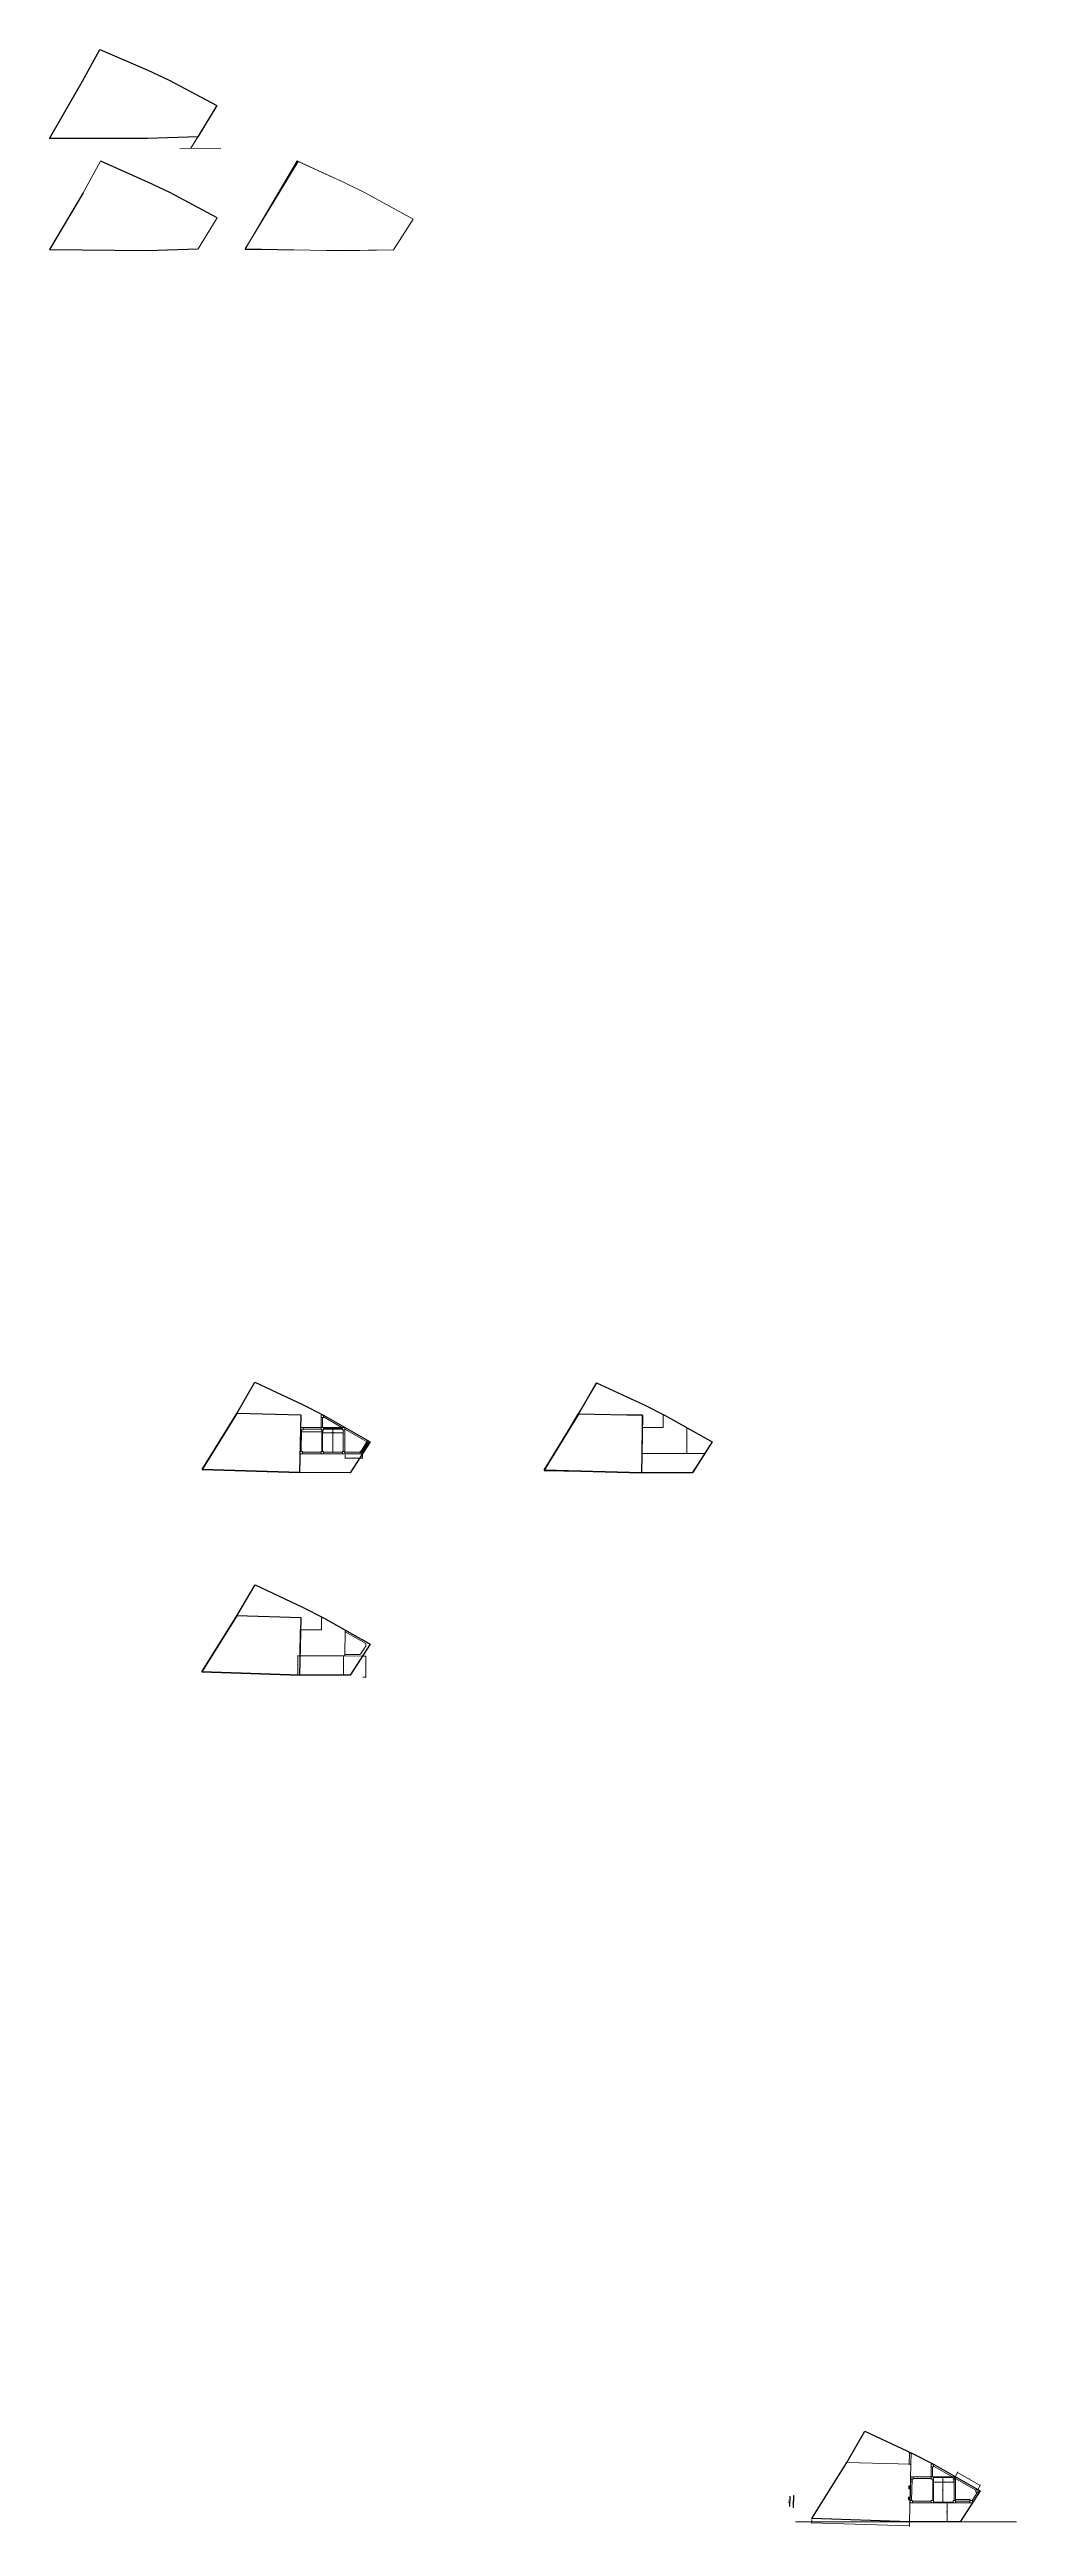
# Model space of a CAD drawing. Header units: inches. Extents: x 4069 to 291496, y -47643 to 12535.
# Drawn here: x 111381 to 117075, y -18564 to -3982 of the extents above; entities that cross this region are included whole.
import ezdxf

# ---------------------------------------------------------------- set-up
doc = ezdxf.new("R2010")
doc.units = ezdxf.units.IN
doc.header["$LTSCALE"] = 5
doc.header["$MEASUREMENT"] = 0
for name, color, linetype, lineweight in [('A-WALL', 7, 'Continuous', 9), ('Dimension', 7, 'Continuous', 18), ('DOOR', 62, 'Continuous', 0)]:
    doc.layers.add(name, color=color, linetype=linetype, lineweight=lineweight)
doc.layers.add('DIM', color=5, linetype='Continuous')
doc.layers.add('WALL', color=7, linetype='Continuous')
doc.layers.add('dim line', color=7, linetype='Continuous', lineweight=15, true_color=0xfab2b2)
doc.styles.add('ordinary', font='times.ttf')
doc.styles.get("Standard").update_dxf_attribs({"font": 'arial.ttf'})
doc.dimstyles.new('Copy of 96', dxfattribs={"dimtxt": 7, "dimasz": 4, "dimexe": 0.5, "dimexo": 0.5, "dimgap": 3, "dimtad": 1, "dimdec": 1, "dimzin": 11, "dimdsep": 46, "dimlunit": 4, "dimtxsty": 'ordinary', "dimblk": 'OBLIQUE', "dimcen": 0.09, "dimse1": 1, "dimse2": 1, "dimclrt": 6, "dimazin": 0, "dimtfac": 1, "dimtdec": 1, "dimtix": 1, "dimtmove": 2, "dimatfit": 3, "dimldrblk": 'leader', "dimfxl": 0.5, "dimfxlon": 1, "dimtolj": 1, "dimtzin": 0, "dimarcsym": 0})
doc.dimstyles.new('Standard$0', dxfattribs={"dimtxt": 6, "dimasz": 4, "dimexe": 3, "dimexo": 6, "dimgap": 3, "dimtad": 1, "dimdec": 1, "dimzin": 0, "dimdsep": 46, "dimlunit": 4, "dimtxsty": 'Standard', "dimcen": 0.09, "dimclrd": 6, "dimclre": 6, "dimclrt": 7, "dimadec": 0, "dimazin": 0, "dimtfac": 1, "dimtdec": 1, "dimtix": 1, "dimtofl": 0, "dimtmove": 1, "dimatfit": 3, "dimfxl": 1, "dimtolj": 1, "dimtzin": 0, "dimlwd": 18, "dimlwe": 18, "dimarcsym": 0})

# ---------------------------------------------------------------- blocks, each defined once
blk = doc.blocks.new('new sp')
at = {"layer": 'DIM', "ltscale": 5}
for points in [[(112924, -12368), (113118, -12032), (113219, -11845), (113503, -11967), (113628, -12026), (113909, -12174), (113797, -12359), (113500, -12368)], [(112924, -12368), (113500, -12368), (113497, -12030), (113118, -12032)]]:
    blk.add_lwpolyline(points, close=True, dxfattribs=at)
blk = doc.blocks.new('oblique')
at = {"color": 0, "lineweight": -2}
blk.add_line((0.25, 0.25), (-0.25, -0.25), dxfattribs=at)
at = {"layer": 'dim line', "lineweight": 9}
for p, q in [((-0.4375, 0), (0.4375, 0)), ((0, 0.4375), (0, -0.4375))]:
    blk.add_line(p, q, dxfattribs=at)
blk = doc.blocks.new('*D2837')
at = {"layer": 'A-WALL', "color": 47, "lineweight": 0, "ltscale": 5, "transparency": 16777216}
for p, q in [((113122, -12254), (113122, -12277)), ((113224, -12254), (113224, -12277))]:
    blk.add_line(p, q, dxfattribs=at)
at = {"layer": 'A-WALL', "color": 33, "lineweight": 0, "ltscale": 5, "transparency": 16777216}
blk.add_line((113224, -12274), (113122, -12274), dxfattribs=at)
at = {"layer": 'Defpoints', "color": 0, "ltscale": 5, "transparency": 16777216}
for p in [(113122, -12249, -58), (113224, -12249, -58), (113122, -12274)]:
    blk.add_point(p, dxfattribs=at)
at = {"layer": 'A-WALL', "color": 33, "lineweight": 0, "ltscale": 5, "transparency": 16777216, "xscale": 2, "yscale": 2, "zscale": 2, "rotation": 180}
blk.add_blockref('oblique', (113122, -12274), dxfattribs=at)
at = {"layer": 'A-WALL', "color": 33, "lineweight": 0, "ltscale": 5, "transparency": 16777216, "xscale": 2, "yscale": 2, "zscale": 2}
blk.add_blockref('oblique', (113224, -12274), dxfattribs=at)
at = {"layer": 'A-WALL', "color": 7, "ltscale": 5, "transparency": 16777216, "insert": (113173, -12271), "char_height": 4.5, "attachment_point": 5}
blk.add_mtext('\\A1;8\'-6"', dxfattribs=at)
blk = doc.blocks.new('_OBLIQUE')
at = {"color": 0, "linetype": 'ByBlock'}
blk.add_line((-0.5, -0.5), (0.5, 0.5), dxfattribs=at)
blk = doc.blocks.new('*D2838')
at = {"layer": 'A-WALL', "color": 47, "lineweight": 0, "ltscale": 5, "transparency": 16777216}
for p, q in [((113045, -12099), (113046, -12099)), ((113045, -12240), (113046, -12240))]:
    blk.add_line(p, q, dxfattribs=at)
at = {"layer": 'A-WALL', "color": 33, "lineweight": 0, "ltscale": 5, "transparency": 16777216}
blk.add_line((113049, -12099), (113049, -12240), dxfattribs=at)
at = {"layer": 'Defpoints', "color": 0, "ltscale": 5, "transparency": 16777216}
for p in [(113050, -12099), (113049, -12240), (113050, -12240)]:
    blk.add_point(p, dxfattribs=at)
at = {"layer": 'A-WALL', "color": 33, "lineweight": 0, "ltscale": 5, "transparency": 16777216, "xscale": 2, "yscale": 2, "zscale": 2}
for p, rotation in [((113049, -12099), 90), ((113049, -12240), 270)]:
    blk.add_blockref('oblique', p, dxfattribs=dict(at, rotation=rotation))
at = {"layer": 'A-WALL', "color": 7, "ltscale": 5, "transparency": 16777216, "insert": (113046, -12169), "char_height": 4.5, "attachment_point": 5, "rotation": 90}
blk.add_mtext('\\A1;11\'-9"', dxfattribs=at)
blk = doc.blocks.new('*D2839')
at = {"layer": 'A-WALL', "color": 47, "lineweight": 0, "ltscale": 5, "transparency": 16777216}
for p, q in [((112990, -12112), (112990, -12129)), ((113111, -12112), (113111, -12129))]:
    blk.add_line(p, q, dxfattribs=at)
at = {"layer": 'A-WALL', "color": 33, "lineweight": 0, "ltscale": 5, "transparency": 16777216}
blk.add_line((113111, -12126), (112990, -12126), dxfattribs=at)
at = {"layer": 'Defpoints', "color": 0, "ltscale": 5, "transparency": 16777216}
for p in [(112990, -12107), (112990, -12126), (113111, -12107)]:
    blk.add_point(p, dxfattribs=at)
at = {"layer": 'A-WALL', "color": 33, "lineweight": 0, "ltscale": 5, "transparency": 16777216, "xscale": 2, "yscale": 2, "zscale": 2, "rotation": 180}
blk.add_blockref('oblique', (112990, -12126), dxfattribs=at)
at = {"layer": 'A-WALL', "color": 33, "lineweight": 0, "ltscale": 5, "transparency": 16777216, "xscale": 2, "yscale": 2, "zscale": 2}
blk.add_blockref('oblique', (113111, -12126), dxfattribs=at)
at = {"layer": 'A-WALL', "color": 7, "ltscale": 5, "transparency": 16777216, "insert": (113050, -12123), "char_height": 4.5, "attachment_point": 5}
blk.add_mtext('\\A1;10\'-1"', dxfattribs=at)
blk = doc.blocks.new('*D2840')
at = {"layer": 'A-WALL', "color": 47, "lineweight": 0, "ltscale": 5, "transparency": 16777216}
for p, q in [((112865, -12112), (112865, -12123)), ((112985, -12112), (112985, -12123))]:
    blk.add_line(p, q, dxfattribs=at)
at = {"layer": 'A-WALL', "color": 33, "lineweight": 0, "ltscale": 5, "transparency": 16777216}
blk.add_line((112865, -12120), (112985, -12120), dxfattribs=at)
at = {"layer": 'Defpoints', "color": 0, "ltscale": 5, "transparency": 16777216}
for p in [(112865, -12107), (112985, -12107), (112985, -12120)]:
    blk.add_point(p, dxfattribs=at)
at = {"layer": 'A-WALL', "color": 33, "lineweight": 0, "ltscale": 5, "transparency": 16777216, "xscale": 2, "yscale": 2, "zscale": 2, "rotation": 180}
blk.add_blockref('oblique', (112865, -12120), dxfattribs=at)
at = {"layer": 'A-WALL', "color": 33, "lineweight": 0, "ltscale": 5, "transparency": 16777216, "xscale": 2, "yscale": 2, "zscale": 2}
blk.add_blockref('oblique', (112985, -12120), dxfattribs=at)
at = {"layer": 'A-WALL', "color": 7, "ltscale": 5, "transparency": 16777216, "insert": (112925, -12118), "char_height": 4.5, "attachment_point": 5}
blk.add_mtext("\\A1;10'", dxfattribs=at)
blk = doc.blocks.new('*D2843')
at = {"layer": 'A-WALL', "color": 47, "lineweight": 0, "ltscale": 5, "transparency": 16777216}
for p, q in [((113116, -13439), (113109, -13439)), ((113116, -13552), (113109, -13552))]:
    blk.add_line(p, q, dxfattribs=at)
at = {"layer": 'A-WALL', "color": 33, "lineweight": 0, "ltscale": 5, "transparency": 16777216}
blk.add_line((113112, -13439), (113112, -13552), dxfattribs=at)
at = {"layer": 'Defpoints', "color": 0, "ltscale": 5, "transparency": 16777216}
for p in [(113112, -13552), (113121, -13439, -58), (113121, -13552, -58)]:
    blk.add_point(p, dxfattribs=at)
at = {"layer": 'A-WALL', "color": 33, "lineweight": 0, "ltscale": 5, "transparency": 16777216, "xscale": 2, "yscale": 2, "zscale": 2}
for p, rotation in [((113112, -13439), 90), ((113112, -13552), 270)]:
    blk.add_blockref('oblique', p, dxfattribs=dict(at, rotation=rotation))
at = {"layer": 'A-WALL', "color": 7, "ltscale": 5, "transparency": 16777216, "insert": (113109, -13495), "char_height": 4.5, "attachment_point": 5, "rotation": 90}
blk.add_mtext('\\A1;9\'-5"', dxfattribs=at)
blk = doc.blocks.new('*D2844')
at = {"layer": 'A-WALL', "color": 47, "lineweight": 0, "ltscale": 5, "transparency": 16777216}
for p, q in [((113230, -13440), (113246, -13440)), ((113226, -13563), (113246, -13563))]:
    blk.add_line(p, q, dxfattribs=at)
at = {"layer": 'A-WALL', "color": 33, "lineweight": 0, "ltscale": 5, "transparency": 16777216}
blk.add_line((113243, -13440), (113243, -13563), dxfattribs=at)
at = {"layer": 'Defpoints', "color": 0, "ltscale": 5, "transparency": 16777216}
for p in [(113225, -13440, -58), (113221, -13563, -58), (113243, -13563)]:
    blk.add_point(p, dxfattribs=at)
at = {"layer": 'A-WALL', "color": 33, "lineweight": 0, "ltscale": 5, "transparency": 16777216, "xscale": 2, "yscale": 2, "zscale": 2}
for p, rotation in [((113243, -13440), 90), ((113243, -13563), 270)]:
    blk.add_blockref('oblique', p, dxfattribs=dict(at, rotation=rotation))
at = {"layer": 'A-WALL', "color": 7, "ltscale": 5, "transparency": 16777216, "insert": (113240, -13501), "char_height": 4.5, "attachment_point": 5, "rotation": 90}
blk.add_mtext('\\A1;10\'-4"', dxfattribs=at)
blk = doc.blocks.new('*D2845')
at = {"layer": 'A-WALL', "color": 47, "lineweight": 0, "ltscale": 5, "transparency": 16777216}
for p, q in [((112851, -13438), (112841, -13438)), ((112847, -13552), (112841, -13552))]:
    blk.add_line(p, q, dxfattribs=at)
at = {"layer": 'A-WALL', "color": 33, "lineweight": 0, "ltscale": 5, "transparency": 16777216}
blk.add_line((112844, -13552), (112844, -13438), dxfattribs=at)
at = {"layer": 'Defpoints', "color": 0, "ltscale": 5, "transparency": 16777216}
for p in [(112844, -13438), (112852, -13552, -58), (112856, -13438)]:
    blk.add_point(p, dxfattribs=at)
at = {"layer": 'A-WALL', "color": 33, "lineweight": 0, "ltscale": 5, "transparency": 16777216, "xscale": 2, "yscale": 2, "zscale": 2}
for p, rotation in [((112844, -13438), 90), ((112844, -13552), 270)]:
    blk.add_blockref('oblique', p, dxfattribs=dict(at, rotation=rotation))
at = {"layer": 'A-WALL', "color": 7, "ltscale": 5, "transparency": 16777216, "insert": (112841, -13495), "char_height": 4.5, "attachment_point": 5, "rotation": 90}
blk.add_mtext('\\A1;9\'-6"', dxfattribs=at)
blk = doc.blocks.new('C1a')
at = {"color": 1, "ltscale": 5}
for p, q in [((18658, 4626), (18649, 4626)), ((18649, 4626), (18649, 4614)), ((18649, 4614), (18658, 4614)), ((18658, 4614), (18658, 4626))]:
    blk.add_line(p, q, dxfattribs=at)
blk = doc.blocks.new('*D2863')
at = {"layer": 'A-WALL', "color": 0, "lineweight": -2, "ltscale": 50, "transparency": 16777216}
blk.add_line((115741, -18388), (115739, -18445), dxfattribs=at)
at = {"layer": 'Defpoints', "color": 0, "ltscale": 50, "transparency": 16777216}
for p in [(115668, -18443), (115739, -18445), (116449, -18405)]:
    blk.add_point(p, dxfattribs=at)
at = {"layer": 'A-WALL', "color": 0, "lineweight": -2, "ltscale": 50, "transparency": 16777216, "xscale": 4, "yscale": 4, "zscale": 4}
for p, rotation in [((115739, -18445), 268.6376780929779), ((115741, -18388), 88.63767809297786)]:
    blk.add_blockref('oblique', p, dxfattribs=dict(at, rotation=rotation))
at = {"layer": 'A-WALL', "color": 6, "ltscale": 50, "transparency": 16777216, "insert": (115733, -18416), "char_height": 7, "attachment_point": 5, "rotation": 88.6377, "style": 'ordinary'}
blk.add_mtext('\\A1;4\'-9"', dxfattribs=at)
blk = doc.blocks.new('leader')
at = {"layer": 'Dimension'}
for p, q in [((-4.4, 0), (4.4, 0)), ((0, -4.3), (0, 4.3))]:
    blk.add_line(p, q, dxfattribs=at)
blk = doc.blocks.new('*D2864')
at = {"layer": 'A-WALL', "color": 0, "lineweight": -2, "ltscale": 50, "transparency": 16777216}
blk.add_line((115763, -18382), (115761, -18452), dxfattribs=at)
at = {"layer": 'Defpoints', "color": 0, "ltscale": 50, "transparency": 16777216}
for p in [(115668, -18449), (115761, -18452), (116449, -18399)]:
    blk.add_point(p, dxfattribs=at)
at = {"layer": 'A-WALL', "color": 0, "lineweight": -2, "ltscale": 50, "transparency": 16777216, "xscale": 4, "yscale": 4, "zscale": 4}
for p, rotation in [((115761, -18452), 268.6376780929779), ((115763, -18382), 88.63767809297786)]:
    blk.add_blockref('oblique', p, dxfattribs=dict(at, rotation=rotation))
at = {"layer": 'A-WALL', "color": 6, "ltscale": 50, "transparency": 16777216, "insert": (115756, -18417), "char_height": 7, "attachment_point": 5, "rotation": 88.6377, "style": 'ordinary'}
blk.add_mtext('\\A1;5\'-9"', dxfattribs=at)
blk = doc.blocks.new('*D2865')
at = {"layer": 'A-WALL', "color": 47, "lineweight": 0, "ltscale": 5, "transparency": 16777216}
for p, q in [((115870, -18522), (115869, -18545)), ((116446, -18541), (116445, -18564))]:
    blk.add_line(p, q, dxfattribs=at)
at = {"layer": 'A-WALL', "color": 33, "lineweight": 0, "ltscale": 5, "transparency": 16777216}
blk.add_line((116445, -18561), (115869, -18542), dxfattribs=at)
at = {"layer": 'Defpoints', "color": 0, "ltscale": 5, "transparency": 16777216}
for p in [(115870, -18517), (115869, -18542), (116446, -18536)]:
    blk.add_point(p, dxfattribs=at)
at = {"layer": 'A-WALL', "color": 33, "lineweight": 0, "ltscale": 5, "transparency": 16777216, "xscale": 2, "yscale": 2, "zscale": 2}
for p, rotation in [((115869, -18542), 178.1566190016595), ((116445, -18561), 358.1566190016596)]:
    blk.add_blockref('oblique', p, dxfattribs=dict(at, rotation=rotation))
at = {"layer": 'A-WALL', "color": 7, "ltscale": 5, "transparency": 16777216, "insert": (116157, -18549), "char_height": 4.5, "attachment_point": 5, "rotation": 358.1566}
blk.add_mtext("\\A1;48'", dxfattribs=at)
blk = doc.blocks.new('*D2868')
at = {"layer": 'A-WALL', "color": 47, "lineweight": 0, "ltscale": 5, "transparency": 16777216}
for p, q in [((116449, -18198), (116440, -18197)), ((116450, -18132), (116442, -18131))]:
    blk.add_line(p, q, dxfattribs=at)
at = {"layer": 'A-WALL', "color": 33, "lineweight": 0, "ltscale": 5, "transparency": 16777216}
blk.add_line((116443, -18197), (116445, -18131), dxfattribs=at)
at = {"layer": 'Defpoints', "color": 0, "ltscale": 5, "transparency": 16777216}
for p in [(116445, -18131), (116454, -18198), (116455, -18132)]:
    blk.add_point(p, dxfattribs=at)
at = {"layer": 'A-WALL', "color": 33, "lineweight": 0, "ltscale": 5, "transparency": 16777216, "xscale": 2, "yscale": 2, "zscale": 2}
for p, rotation in [((116443, -18197), 268.6423816930175), ((116445, -18131), 88.64238169301757)]:
    blk.add_blockref('oblique', p, dxfattribs=dict(at, rotation=rotation))
at = {"layer": 'A-WALL', "color": 7, "ltscale": 5, "transparency": 16777216, "insert": (116441, -18164), "char_height": 4.5, "attachment_point": 5, "rotation": 88.6424}
blk.add_mtext('\\A1;5\'-6"', dxfattribs=at)
blk = doc.blocks.new('*D2869')
at = {"layer": 'A-WALL', "color": 47, "lineweight": 0, "ltscale": 5, "transparency": 16777216}
for p, q in [((116692, -18425), (116663, -18425)), ((116684, -18536), (116663, -18536))]:
    blk.add_line(p, q, dxfattribs=at)
at = {"layer": 'A-WALL', "color": 33, "lineweight": 0, "ltscale": 5, "transparency": 16777216}
blk.add_line((116666, -18425), (116666, -18536), dxfattribs=at)
at = {"layer": 'Defpoints', "color": 0, "ltscale": 5, "transparency": 16777216}
for p in [(116697, -18425), (116666, -18536), (116689, -18536)]:
    blk.add_point(p, dxfattribs=at)
at = {"layer": 'A-WALL', "color": 33, "lineweight": 0, "ltscale": 5, "transparency": 16777216, "xscale": 2, "yscale": 2, "zscale": 2}
for p, rotation in [((116666, -18425), 90), ((116666, -18536), 270)]:
    blk.add_blockref('oblique', p, dxfattribs=dict(at, rotation=rotation))
at = {"layer": 'A-WALL', "color": 7, "ltscale": 5, "transparency": 16777216, "insert": (116663, -18480), "char_height": 4.5, "attachment_point": 5, "rotation": 90}
blk.add_mtext('\\A1;9\'-3"', dxfattribs=at)
blk = doc.blocks.new('*D2870')
at = {"layer": 'A-WALL', "color": 47, "lineweight": 0, "ltscale": 5, "transparency": 16777216}
for p, q in [((116591, -18276), (116645, -18276)), ((116591, -18420), (116645, -18420))]:
    blk.add_line(p, q, dxfattribs=at)
at = {"layer": 'A-WALL', "color": 33, "lineweight": 0, "ltscale": 5, "transparency": 16777216}
blk.add_line((116642, -18276), (116642, -18420), dxfattribs=at)
at = {"layer": 'Defpoints', "color": 0, "ltscale": 5, "transparency": 16777216}
for p in [(116586, -18276), (116586, -18420), (116642, -18420)]:
    blk.add_point(p, dxfattribs=at)
at = {"layer": 'A-WALL', "color": 33, "lineweight": 0, "ltscale": 5, "transparency": 16777216, "xscale": 2, "yscale": 2, "zscale": 2}
for p, rotation in [((116642, -18276), 90), ((116642, -18420), 270)]:
    blk.add_blockref('oblique', p, dxfattribs=dict(at, rotation=rotation))
at = {"layer": 'A-WALL', "color": 7, "ltscale": 5, "transparency": 16777216, "insert": (116639, -18348), "char_height": 4.5, "attachment_point": 5, "rotation": 90}
blk.add_mtext("\\A1;12'", dxfattribs=at)
blk = doc.blocks.new('*D2871')
at = {"layer": 'A-WALL', "color": 47, "lineweight": 0, "ltscale": 5, "transparency": 16777216}
for p, q in [((116712, -18275), (116729, -18243)), ((116845, -18350), (116863, -18319))]:
    blk.add_line(p, q, dxfattribs=at)
at = {"layer": 'A-WALL', "color": 33, "lineweight": 0, "ltscale": 5, "transparency": 16777216}
blk.add_line((116728, -18246), (116861, -18322), dxfattribs=at)
at = {"layer": 'Defpoints', "color": 0, "ltscale": 5, "transparency": 16777216}
for p in [(116709, -18279), (116843, -18355), (116861, -18322)]:
    blk.add_point(p, dxfattribs=at)
at = {"layer": 'A-WALL', "color": 33, "lineweight": 0, "ltscale": 5, "transparency": 16777216, "xscale": 2, "yscale": 2, "zscale": 2}
for p, rotation in [((116728, -18246), 150.382226886167), ((116861, -18322), 330.382226886167)]:
    blk.add_blockref('oblique', p, dxfattribs=dict(at, rotation=rotation))
at = {"layer": 'A-WALL', "color": 7, "ltscale": 5, "transparency": 16777216, "insert": (116796, -18281), "char_height": 4.5, "attachment_point": 5, "rotation": 330.3822}
blk.add_mtext('\\A1;12\'-10"', dxfattribs=at)
blk = doc.blocks.new('*D2872')
at = {"layer": 'A-WALL', "color": 47, "lineweight": 0, "ltscale": 5, "transparency": 16777216}
for p, q in [((116586, -18291), (116586, -18306)), ((116707, -18291), (116707, -18306))]:
    blk.add_line(p, q, dxfattribs=at)
at = {"layer": 'A-WALL', "color": 33, "lineweight": 0, "ltscale": 5, "transparency": 16777216}
blk.add_line((116586, -18303), (116707, -18303), dxfattribs=at)
at = {"layer": 'Defpoints', "color": 0, "ltscale": 5, "transparency": 16777216}
for p in [(116586, -18286), (116707, -18286), (116707, -18303)]:
    blk.add_point(p, dxfattribs=at)
at = {"layer": 'A-WALL', "color": 33, "lineweight": 0, "ltscale": 5, "transparency": 16777216, "xscale": 2, "yscale": 2, "zscale": 2, "rotation": 180}
blk.add_blockref('oblique', (116586, -18303), dxfattribs=at)
at = {"layer": 'A-WALL', "color": 33, "lineweight": 0, "ltscale": 5, "transparency": 16777216, "xscale": 2, "yscale": 2, "zscale": 2}
blk.add_blockref('oblique', (116707, -18303), dxfattribs=at)
at = {"layer": 'A-WALL', "color": 7, "ltscale": 5, "transparency": 16777216, "insert": (116647, -18300), "char_height": 4.5, "attachment_point": 5}
blk.add_mtext('\\A1;10\'-1"', dxfattribs=at)
blk = doc.blocks.new('*D2873')
at = {"layer": 'A-WALL', "color": 47, "lineweight": 0, "ltscale": 5, "transparency": 16777216}
for p, q in [((116716, -18411), (116716, -18402)), ((116801, -18411), (116801, -18402))]:
    blk.add_line(p, q, dxfattribs=at)
at = {"layer": 'A-WALL', "color": 33, "lineweight": 0, "ltscale": 5, "transparency": 16777216}
blk.add_line((116716, -18405), (116801, -18405), dxfattribs=at)
at = {"layer": 'Defpoints', "color": 0, "ltscale": 5, "transparency": 16777216}
for p in [(116716, -18416), (116801, -18405), (116801, -18416)]:
    blk.add_point(p, dxfattribs=at)
at = {"layer": 'A-WALL', "color": 33, "lineweight": 0, "ltscale": 5, "transparency": 16777216, "xscale": 2, "yscale": 2, "zscale": 2, "rotation": 180}
blk.add_blockref('oblique', (116716, -18405), dxfattribs=at)
at = {"layer": 'A-WALL', "color": 33, "lineweight": 0, "ltscale": 5, "transparency": 16777216, "xscale": 2, "yscale": 2, "zscale": 2}
blk.add_blockref('oblique', (116801, -18405), dxfattribs=at)
at = {"layer": 'A-WALL', "color": 7, "ltscale": 5, "transparency": 16777216, "insert": (116759, -18402), "char_height": 4.5, "attachment_point": 5}
blk.add_mtext('\\A1;7\'-1"', dxfattribs=at)

msp = doc.modelspace()

# ---------------------------------------------------------------- hatches: boundary and pattern name
at = {"layer": 'WALL', "linetype": 'ByBlock', "ltscale": 5, "true_color": 0xf8991e}
h = msp.add_hatch(color=30, dxfattribs=at)
h.dxf.hatch_style = 1
h.paths.add_polyline_path([(116450.4185, -18339.68591), (116446.06258, -18333.55319), (116441.42234, -18339.41734)])
h.paths.add_polyline_path([(116450.4185, -18339.68591), (116450.70282, -18327.68905), (116446.06258, -18333.55319)])
h.paths.add_polyline_path([(116450.70282, -18327.68905), (116441.70666, -18327.42048), (116446.06258, -18333.55319)])
h.paths.add_polyline_path([(116446.06258, -18333.55319), (116441.70666, -18327.42048), (116441.42234, -18339.41734)])
h = msp.add_hatch(color=30, dxfattribs=at)
h.dxf.hatch_style = 1
h.paths.add_polyline_path([(116448.87845, -18404.66889), (116444.52253, -18398.53618), (116439.88229, -18404.40032)])
h.paths.add_polyline_path([(116448.87845, -18404.66889), (116449.16277, -18392.67204), (116444.52253, -18398.53618)])
h.paths.add_polyline_path([(116449.16277, -18392.67204), (116440.1666, -18392.40346), (116444.52253, -18398.53618)])
h.paths.add_polyline_path([(116444.52253, -18398.53618), (116440.1666, -18392.40346), (116439.88229, -18404.40032)])

# ---------------------------------------------------------------- linework, layer by layer
at = {"color": 1, "ltscale": 5}
for p, q in [((116441.42234, -18339.41734), (116450.70282, -18327.68905)), ((116450.4185, -18339.68591), (116441.70666, -18327.42048)), ((116449.16277, -18392.67204), (116439.88229, -18404.40032)), ((116448.87845, -18404.66889), (116440.1666, -18392.40346))]:
    msp.add_line(p, q, dxfattribs=at)
at = {"elevation": -58.16904}
for points in [[(112367.88123, -4973.03742), (112367.88123, -4973.03742), (112088.95187, -4823.12906), (111964.45665, -4763.50367), (111686.77107, -4641.16314), (111681.28033, -4638.74408)], [(111578.79146, -4824.4477), (111381.3363, -5159.60805), (111957.316, -5164.44413), (112255.04945, -5155.50776)]]:
    msp.add_lwpolyline(points, dxfattribs=at)
at = {"layer": 'A-WALL', "ltscale": 5}
for p, q in [((112295.09298, -4428.48446), (112214.15097, -4563.05413)), ((111681.28033, -4638.74408), (111578.79146, -4824.4477)), ((112148.07526, -4563.60892), (112390.5473, -4561.57306)), ((112980.38904, -12035.71582), (112980.38904, -12093.06034)), ((112989.38904, -12035.71582), (112989.38904, -12093.06034)), ((113119.88744, -12093.06034), (112994.38904, -12021.71582)), ((113101.67661, -12093.06034), (112994.38904, -12032.06848)), ((112994.38904, -12093.06034), (113105.88744, -12093.06034)), ((113105.88744, -12098.69732), (112994.38904, -12098.69732)), ((114870.67471, -12094.34501), (114869.67573, -12247.34501)), ((114995.26864, -12094.34501), (114870.67471, -12094.34501)), ((114995.26864, -12016.65608), (114995.26864, -12094.34501)), ((115134.83543, -12247.34501), (115134.83543, -12094.34501)), ((112865.16683, -12107.06034), (112862.13937, -12234.8048)), ((112871.63811, -12239.8048), (112980.38904, -12239.8048)), ((112980.38904, -12103.19732), (112874.97041, -12103.19732)), ((112985.13904, -12234.8048), (112985.13904, -12107.06034)), ((112989.63904, -12234.8048), (112989.63904, -12107.06034)), ((113105.88744, -12103.19732), (112994.38904, -12103.19732)), ((112994.38904, -12239.8048), (113105.88744, -12239.8048)), ((113110.88744, -12107.06034), (113110.88744, -12234.8048)), ((113247.40759, -12175.90686), (113119.88744, -12103.413)), ((113119.88744, -12107.06034), (113119.88744, -12234.8048)), ((113119.88744, -12239.8048), (113210.06063, -12239.8048)), ((113250.56478, -12178.17151), (113213.21782, -12239.46326)), ((113254.40759, -12180.51305), (113217.06063, -12241.8048)), ((113258.2504, -12182.85459), (113220.90343, -12244.14634)), ((113269.67552, -12178.21328), (113224.06063, -12248.8048)), ((114869.67573, -12247.34501), (115238.62636, -12247.34501)), ((112854.67569, -12359.8048), (113152.33454, -12359.8048)), ((116453.78293, -18197.72309), (116455.34904, -18131.6406)), ((116572.20216, -18211.94514), (116572.20216, -18271.62821)), ((116581.20216, -18211.94514), (116581.20216, -18267.12821)), ((116586.20216, -18197.94514), (116715.81418, -18271.62821)), ((116586.20216, -18208.2978), (116697.99134, -18271.84877)), ((116460.69693, -18285.84877), (116457.73974, -18410.62821)), ((116572.20216, -18280.84877), (116466.13807, -18280.84877)), ((116581.70216, -18410.62821), (116581.70216, -18285.84877)), ((116702.20216, -18271.84877), (116586.20216, -18271.84877)), ((116702.20216, -18276.34877), (116586.20216, -18276.34877)), ((116586.20216, -18415.62821), (116586.20216, -18285.84877)), ((116707.20216, -18410.62821), (116707.20216, -18285.84877)), ((116835.75217, -18350.16435), (116707.89847, -18277.48087)), ((116716.20216, -18415.62821), (116716.20216, -18280.62821)), ((116744.63653, -18533.76668), (116860.77463, -18354.03669)), ((116813.49079, -18410.62821), (116845.24535, -18361.48629)), ((116815.15973, -18424.62821), (116860.77463, -18354.03669)), ((116462.73722, -18415.62821), (116572.20216, -18415.62821)), ((116586.20216, -18420.12821), (116702.20216, -18420.12821)), ((116716.20216, -18410.62821), (116707.20216, -18410.62821)), ((116716.20216, -18415.62821), (116801.15973, -18415.62821)), ((115772.91378, -18535.62821), (117074.96004, -18535.62821)), ((116445.7748, -18535.62821), (116743.43365, -18535.62821))]:
    msp.add_line(p, q, dxfattribs=at)
at = {"layer": 'A-WALL', "color": 1, "ltscale": 5, "elevation": -58.16904}
msp.add_lwpolyline([(112532.79354, -5154.42323), (113108.66175, -5166.74401), (113406.48619, -5161.67758), (113521.67973, -4980.68895), (113244.72205, -4827.16844), (113121.01219, -4765.93021), (112844.93993, -4639.99136), (112532.79354, -5154.42323)], dxfattribs=at)
at = {"layer": 'A-WALL', "ltscale": 5}
msp.add_lwpolyline([(112255.04945, -5155.50776), (112256.049, -5155.47776), (112367.88123, -4973.03742)], dxfattribs=at)
for points, elevation in [([(114603.14402, -11830.75846), (114293.0185, -12349.29605), (114868.95363, -12357.93993), (115168.12632, -12357.93993), (115283.08132, -12177.60756), (115006.98743, -12022.53897), (114883.62235, -11960.60913)], -58.16904), ([(114293.0185, -12349.29605), (114868.95363, -12357.93993), (114871.16047, -12019.94714), (114492.68515, -12015.44844)], -58.16904), ([(113247.40759, -12173.51305), (113261.40759, -12173.51305), (113261.40759, -12187.51305), (113247.40759, -12187.51305)], 116.33808), ([(112855.91405, -13437.61412), (113121.07019, -13438.98839), (113121.86316, -13285.99045), (112996.66358, -13214.81581), (112982.66376, -13214.74325), (112982.29825, -13285.2671), (112857.70599, -13284.62135)], -58.16904), ([(113121.86316, -13285.99045), (113121.80966, -13296.3127), (113243.33986, -13365.40133), (113243.28005, -13376.94191), (113246.49982, -13376.9586), (113214.15224, -13425.47064), (113210.93247, -13425.45395), (113210.90656, -13430.45388), (113121.11684, -13429.98851), (113121.07019, -13438.98839), (113224.85972, -13439.52632), (113269.67552, -13370.02021), (113225.35056, -13344.82194)], -58.16904)]:
    msp.add_lwpolyline(points, close=True, dxfattribs=dict(at, elevation=elevation))
for points in [[(113119.88744, -12093.06034), (112994.38904, -12021.71582), (112980.38904, -12021.71582), (112980.38904, -12093.06034), (112860.99736, -12093.06034), (112857.30632, -12248.8048), (113224.06063, -12248.8048), (113269.67552, -12178.21328)], [(112860.99736, -12093.06034), (112874.99736, -12093.06034), (112874.99736, -12107.06034), (112860.99736, -12107.06034)], [(112980.38904, -12021.71582), (112994.38904, -12021.71582), (112994.38904, -12035.71582), (112980.38904, -12035.71582)], [(112980.38904, -12093.06034), (112994.38904, -12093.06034), (112994.38904, -12107.06034), (112980.38904, -12107.06034)], [(112994.38904, -12032.06848), (112994.38904, -12035.71582), (112989.38904, -12035.71582), (112989.38904, -12093.06034), (112994.38904, -12093.06034), (113101.67661, -12093.06034)], [(113105.88744, -12093.06034), (113119.88744, -12093.06034), (113119.88744, -12107.06034), (113105.88744, -12107.06034)], [(112857.63811, -12234.8048), (112871.63811, -12234.8048), (112871.63811, -12248.8048), (112857.63811, -12248.8048)], [(112980.38904, -12234.8048), (112994.38904, -12234.8048), (112994.38904, -12248.8048), (112980.38904, -12248.8048)], [(113105.88744, -12234.8048), (113119.88744, -12234.8048), (113119.88744, -12248.8048), (113105.88744, -12248.8048)], [(113250.86842, -12187.51305), (113247.40759, -12187.51305), (113247.40759, -12175.90686), (113119.88744, -12103.413), (113119.88744, -12107.06034), (113119.88744, -12234.8048), (113119.88744, -12239.8048), (113210.06063, -12239.8048), (113210.06063, -12234.8048), (113222.05209, -12234.8048)], [(113210.06063, -12234.8048), (113224.06063, -12234.8048), (113224.06063, -12248.8048), (113210.06063, -12248.8048)], [(112861.00278, -13284.63844), (112857.70599, -13284.62135), (112855.91405, -13437.61412), (112857.37718, -13437.6217)], [(116715.81418, -18271.62821), (116586.20216, -18197.94514), (116572.20216, -18197.94514), (116572.20216, -18271.84877), (116452.0262, -18271.84877), (116448.40543, -18424.62821), (116815.15973, -18424.62821), (116860.77463, -18354.03669)], [(116572.20216, -18197.94514), (116586.20216, -18197.94514), (116586.20216, -18211.94514), (116572.20216, -18211.94514)], [(116586.20216, -18208.2978), (116586.20216, -18211.94514), (116581.20216, -18211.94514), (116581.20216, -18271.84877), (116697.99134, -18271.84877)], [(116452.0262, -18271.84877), (116466.0262, -18271.84877), (116466.0262, -18285.84877), (116452.0262, -18285.84877)], [(116572.20216, -18271.84877), (116586.20216, -18271.84877), (116586.20216, -18285.84877), (116572.20216, -18285.84877)], [(116702.20216, -18271.84877), (116716.20216, -18271.84877), (116716.20216, -18285.84877), (116702.20216, -18285.84877)], [(116835.75217, -18350.16435), (116716.20216, -18282.20143), (116716.20216, -18415.62821), (116801.15973, -18415.62821), (116801.15973, -18410.62821), (116813.49079, -18410.62821), (116845.06168, -18361.77054), (116835.75217, -18361.77054)], [(116835.75217, -18347.77054), (116849.75217, -18347.77054), (116849.75217, -18361.77054), (116835.75217, -18361.77054)], [(116448.73722, -18410.62821), (116462.73722, -18410.62821), (116462.73722, -18424.62821), (116448.73722, -18424.62821)], [(116572.20216, -18410.62821), (116586.20216, -18410.62821), (116586.20216, -18424.62821), (116572.20216, -18424.62821)], [(116702.20216, -18410.62821), (116716.20216, -18410.62821), (116716.20216, -18424.62821), (116702.20216, -18424.62821)], [(116801.15973, -18410.62821), (116815.15973, -18410.62821), (116815.15973, -18424.62821), (116801.15973, -18424.62821)]]:
    msp.add_lwpolyline(points, close=True, dxfattribs=at)
at = {"layer": 'A-WALL', "color": 1, "ltscale": 5}
msp.add_lwpolyline([(115870.07288, -18517.09972), (116445.7748, -18535.62821), (116453.78293, -18197.72309), (116075.44059, -18186.72855)], close=True, dxfattribs=at)
at = {"layer": 'DIM', "ltscale": 5, "elevation": -58.16904}
for points in [[(111381.3363, -4504.97991), (111575.97051, -4168.17355), (111676.89661, -3981.61598), (111961.11042, -4103.99364), (112086.10186, -4162.57167), (112366.28002, -4310.13286), (112254.84111, -4495.40497), (111957.3363, -4504.97991)], [(112278.97378, -13533.08324), (112484.34148, -13202.71208), (112591.21644, -13019.49759), (112871.34658, -13150.95437), (112994.38904, -13213.52275), (113269.67552, -13370.02021), (113152.33454, -13551.61173), (112854.67569, -13551.61173)], [(112278.97378, -13533.08324), (112854.67569, -13551.61173), (112862.68382, -13213.70661), (112484.34148, -13202.71208)]]:
    msp.add_lwpolyline(points, close=True, dxfattribs=at)
at = {"layer": 'DIM', "ltscale": 5}
msp.add_lwpolyline([(115870.07288, -18517.09972), (116075.44059, -18186.72855), (116182.31555, -18003.51407), (116462.44569, -18134.97085), (116585.48814, -18197.53923), (116860.77463, -18354.03669), (116743.43365, -18535.62821), (116445.7748, -18535.62821)], close=True, dxfattribs=at)
at = {"layer": 'DOOR', "lineweight": 13, "elevation": -58.16904}
msp.add_lwpolyline([(112532.59065, -5157.91738), (113107.71234, -5165.39198), (113406.48619, -5161.67758), (113521.67973, -4980.68895), (113244.72205, -4827.16844), (113121.01219, -4765.93021), (112839.81131, -4637.65178), (112533.13973, -5156.99254)], dxfattribs=at)
at = {"layer": 'WALL', "color": 2, "linetype": 'ByBlock', "ltscale": 5}
for points in [[(116441.70666, -18327.42048), (116441.42234, -18339.41734), (116450.4185, -18339.68591), (116450.70282, -18327.68905)], [(116440.1666, -18392.40346), (116439.88229, -18404.40032), (116448.87845, -18404.66889), (116449.16277, -18392.67204)]]:
    msp.add_lwpolyline(points, close=True, dxfattribs=at)

# ---------------------------------------------------------------- block references
at = {"layer": 'A-WALL'}
for p, rotation in [((-188.35, 3653.15145, -58.16904), 358.1566190016618), ((1744.52851, 3065.51191, -58.16904), 358.4535740920421)]:
    msp.add_blockref('new sp', p, dxfattribs=dict(at, rotation=rotation))
at = {"layer": 'WALL', "color": 2, "linetype": 'ByBlock', "ltscale": 5, "rotation": 358.2899854281578}
for p in [(97663.22939, -22394.62327), (97661.68934, -22459.60625)]:
    msp.add_blockref('C1a', p, dxfattribs=at)

# ---------------------------------------------------------------- dimensions: what is measured, and where the dimension line sits
at = {"layer": 'A-WALL', "ltscale": 5}
for base, p1, p2, angle, picture, middle in [((113048.94569, -12239.8048), (113050.13824, -12098.69732), (113050.13824, -12239.8048), 90, '*D2838', (113046.14811, -12169.25106)), ((112843.94858, -13437.61412), (112852.24765, -13551.53359, -58.16904), (112855.91405, -13437.61412), 90, '*D2845', (112841.151, -13494.57385)), ((113112.20545, -13551.61173), (113121.07019, -13438.98839, -58.16904), (113121.07019, -13551.61173, -58.16904), 90, '*D2843', (113109.40787, -13495.30006)), ((113242.79649, -13563.39749), (113224.85972, -13439.52632, -58.16904), (113220.87303, -13563.39749, -58.16904), 90, '*D2844', (113239.99891, -13501.46191)), ((116641.7984, -18420.12821), (116586.20216, -18276.34877), (116586.20216, -18420.12821), 90, '*D2870', (116639.03919, -18348.23849)), ((115869.26521, -18542.19511), (116445.7748, -18535.62821), (115870.07288, -18517.09972), 358.156619002, '*D2865', (116157.20616, -18548.66322)), ((116666.14318, -18535.62821), (116697.28123, -18424.62821), (116688.97754, -18535.62821), 90, '*D2869', (116663.34406, -18480.12821))]:
    dim = msp.add_linear_dim(base=base, p1=p1, p2=p2, angle=angle, dimstyle='Standard$0', override={"dimtxt": 4.5, "dimasz": 2, "dimexo": 5, "dimgap": 0.5, "dimdec": 0, "dimzin": 12, "dimpost": '\\X', "dimblk": 'oblique', "dimcen": 3, "dimclrd": 33, "dimclre": 47, "dimtfac": 0.5, "dimtdec": 0, "dimfxl": 3, "dimlwd": 0, "dimlwe": 0}, dxfattribs=at)
    dim.commit()
    dim.dimension.update_dxf_attribs({"geometry": picture, "text_midpoint": middle})
for base, p1, p2, picture, middle in [((112985.13904, -12120.45772), (112865.16683, -12107.06034), (112985.13904, -12107.06034), '*D2840', (112925.15293, -12117.66015)), ((112989.63904, -12125.80601), (113110.88744, -12107.06034), (112989.63904, -12107.06034), '*D2839', (113050.26324, -12123.00843)), ((113121.88744, -12273.86848), (113224.06063, -12248.8048, -58.16904), (113121.88744, -12248.8048, -58.16904), '*D2837', (113172.97403, -12271.0709)), ((116707.20216, -18302.99916), (116586.20216, -18285.84877), (116707.20216, -18285.84877), '*D2872', (116646.70216, -18300.20158)), ((116801.15973, -18404.78203), (116716.20216, -18415.62821), (116801.15973, -18415.62821), '*D2873', (116758.68095, -18402.02282))]:
    dim = msp.add_linear_dim(base=base, p1=p1, p2=p2, dimstyle='Standard$0', override={"dimtxt": 4.5, "dimasz": 2, "dimexo": 5, "dimgap": 0.5, "dimdec": 0, "dimzin": 12, "dimpost": '\\X', "dimblk": 'oblique', "dimcen": 3, "dimclrd": 33, "dimclre": 47, "dimtfac": 0.5, "dimtdec": 0, "dimfxl": 3, "dimlwd": 0, "dimlwe": 0}, dxfattribs=at)
    dim.commit()
    dim.dimension.update_dxf_attribs({"geometry": picture, "text_midpoint": middle})
for p1, p2, distance, picture, middle in [((116453.78293, -18197.72309), (116455.34904, -18131.6406), 10.77367, '*D2868', (116440.99855, -18164.3603)), ((116709.20216, -18278.84877), (116842.75217, -18354.77054), 37.89097, '*D2871', (116796.08591, -18281.4374))]:
    dim = msp.add_aligned_dim(p1=p1, p2=p2, distance=distance, dimstyle='Standard$0', override={"dimtxt": 4.5, "dimasz": 2, "dimexo": 5, "dimgap": 0.5, "dimdec": 0, "dimzin": 12, "dimpost": '\\X', "dimblk": 'oblique', "dimcen": 3, "dimclrd": 33, "dimclre": 47, "dimtfac": 0.5, "dimtdec": 0, "dimfxl": 3, "dimlwd": 0, "dimlwe": 0}, dxfattribs=at)
    dim.commit()
    dim.dimension.update_dxf_attribs({"geometry": picture, "text_midpoint": middle})
at = {"layer": 'A-WALL', "ltscale": 50}
for base, p1, p2, picture, middle in [((115761.41966, -18451.6397), (116449.02061, -18398.67046), (115667.57953, -18449.40804), '*D2864', (115755.67467, -18416.84237)), ((115739.26381, -18445.11111), (116448.87845, -18404.66889), (115667.68528, -18443.40886), '*D2863', (115733.37618, -18416.31214))]:
    dim = msp.add_linear_dim(base=base, p1=p1, p2=p2, angle=88.637678093, dimstyle='Copy of 96', override={"dimdec": 0, "dimblk": 'oblique', "dimtdec": 0, "dimarcsym": 1}, dxfattribs=at)
    dim.commit()
    dim.dimension.update_dxf_attribs({"geometry": picture, "text_midpoint": middle})

doc.saveas('drawing.dxf')
